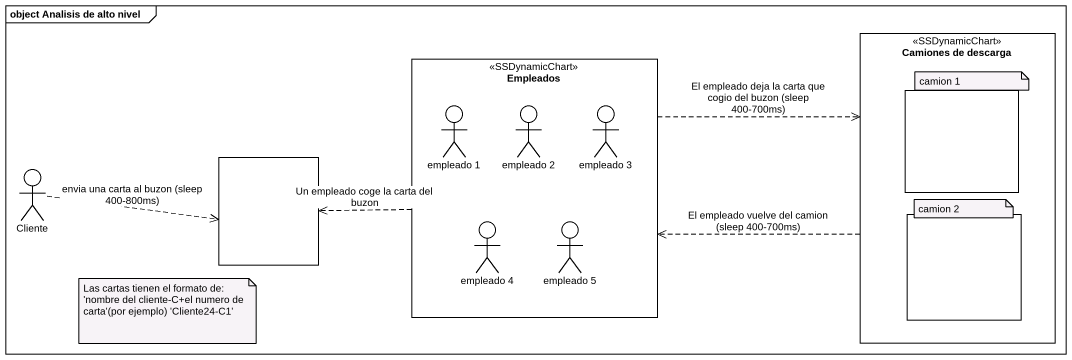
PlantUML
@startuml
mainframe object Analisis de alto nivel
rectangle Empleados <<SSDynamicChart>> {
  actor "empleado 1" as empleado_1
  actor "empleado 2" as empleado_2
  actor "empleado 3" as empleado_3
  actor "empleado 4" as empleado_4
  actor "empleado 5" as empleado_5
}
rectangle "Camiones de descarga" as Camiones_de_descarga <<SSDynamicChart>> {
  rectangle " " as rectangle1
  rectangle " " as rectangle3
}
actor Cliente
rectangle " " as rectangle2
Empleados .right.> Camiones_de_descarga : El empleado deja la carta que cogio del buzon (sleep 400-700ms)
Empleados .left.> rectangle2 : Un empleado coge la carta del buzon
Camiones_de_descarga .left.> Empleados : El empleado vuelve del camion (sleep 400-700ms)
Cliente .right.> rectangle2 : envia una carta al buzon (sleep 400-800ms)
note as N1
  camion 1
end note
note as N2
  camion 2
end note
note as N3
  Las cartas tienen el formato de: 'nombre del cliente-C+el numero de carta'(por ejemplo) 'Cliente24-C1'
end note
@enduml
